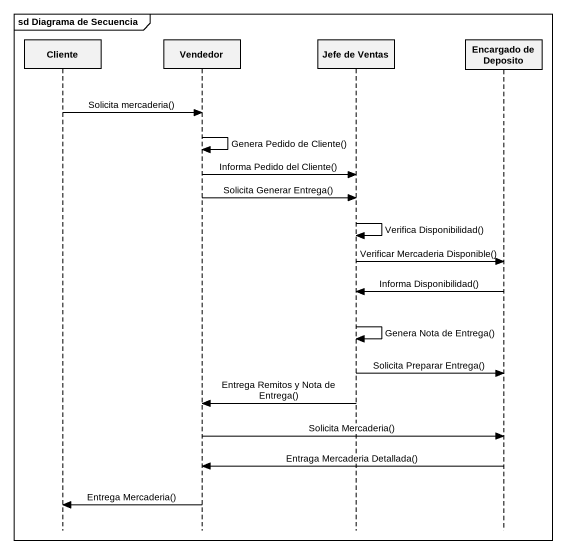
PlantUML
@startuml
mainframe sd Diagrama de Secuencia
hide footbox
participant Cliente
participant Vendedor
participant "Jefe de Ventas" as Jefe_de_Ventas
participant "Encargado de Deposito" as Encargado_de_Deposito

Cliente -> Vendedor : Solicita mercaderia()
Vendedor -> Vendedor : Genera Pedido de Cliente()
Vendedor -> Jefe_de_Ventas : Informa Pedido del Cliente()
Vendedor -> Jefe_de_Ventas : Solicita Generar Entrega()
Jefe_de_Ventas -> Jefe_de_Ventas : Verifica Disponibilidad()
Jefe_de_Ventas -> Encargado_de_Deposito : Verificar Mercaderia Disponible()
Encargado_de_Deposito -> Jefe_de_Ventas : Informa Disponibilidad()
Jefe_de_Ventas -> Jefe_de_Ventas : Genera Nota de Entrega()
Jefe_de_Ventas -> Encargado_de_Deposito : Solicita Preparar Entrega()
Jefe_de_Ventas -> Vendedor : Entrega Remitos y Nota de Entrega()
Vendedor -> Encargado_de_Deposito : Solicita Mercaderia()
Encargado_de_Deposito -> Vendedor : Entraga Mercaderia Detallada()
Vendedor -> Cliente : Entrega Mercaderia()
@enduml
